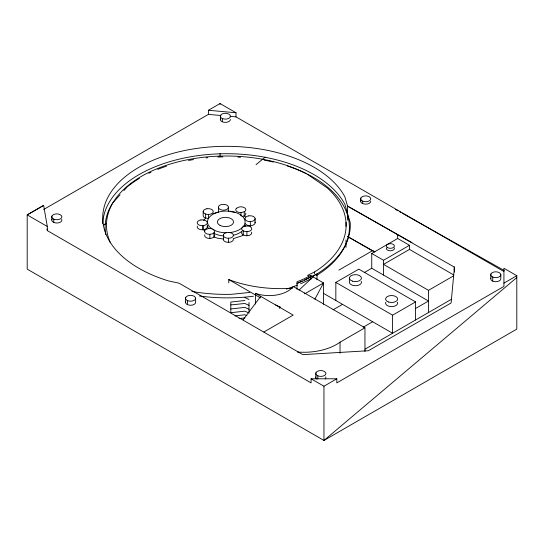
<?xml version="1.0" encoding="UTF-8"?>
<svg xmlns="http://www.w3.org/2000/svg" width="544" height="544" viewBox="0 0 544 544"><rect width="100%" height="100%" fill="white"/><g stroke="black" fill="none" stroke-linecap="round" stroke-linejoin="round"><path stroke-width="0.82" d="M411.924 242.59L347.555 206.108L454.444 267.145L451.112 302.96L368.383 350.724L302.865 354.654L179.098 283.2L168.368 280.881A123.787 71.468 0 0 1 147.791 162.629A123.787 71.468 0 0 1 344.889 196.908L347.555 206.108L347.555 220.075M51.966 219.334L51.789 220.089A5.032 2.904 0 0 0 53.264 222.142L54.305 222.605A5.032 2.904 0 0 0 59.888 222.394A5.032 2.904 0 0 0 61.683 219.334M220.531 118.721L220.354 119.476A5.032 2.904 0 0 0 221.83 121.53L222.87 121.992A5.032 2.904 0 0 0 230.418 119.476M185.742 301.621L185.565 302.369A5.032 2.904 0 0 0 187.041 304.422L188.081 304.885A5.032 2.904 0 0 0 195.629 302.369L195.629 298.262M223.489 238.687L223.319 239.442A5.032 2.904 0 0 0 228.351 242.345L229.656 242.243A5.032 2.904 0 0 0 233.213 238.687L241.808 235.885L243.263 234.967L243.263 230.86M315.982 376.829L315.812 377.577A5.032 2.904 0 0 0 316.486 379.032M360.862 200.512L360.692 201.26A5.032 2.904 0 0 0 362.168 203.32L363.208 203.776A5.032 2.904 0 0 0 370.756 201.26M490.933 278.066L490.763 278.82A5.032 2.904 0 0 0 492.238 280.874L493.279 281.336A5.032 2.904 0 0 0 500.827 278.82L500.827 274.713M314.854 299.254L323.537 282.941L310.481 275.4L304.49 278.691L296.983 281.819L296.983 289.34M243.114 319.824L260.705 296.364M120.068 194.834L112.506 203.204A122.142 70.516 0 0 0 105.767 234.6M123.93 190.55L127.242 186.884A122.142 70.516 0 0 1 139.454 178.344M203.612 220.408L205.639 218.171L205.639 214.064M280.017 307.006L279.351 307.632L279.351 308.455M299.023 290.088L313.12 276.923M516.8 277.562L323.952 440.45L27.2 269.124L27.2 214.894L43.636 205.401L47.308 226.501L47.308 230.608L311.073 382.894L311.073 378.787L336.824 378.787L336.824 382.894L503.928 286.416L503.928 268.267L516.8 275.699L516.8 329.106L323.952 440.45L323.952 386.22L336.824 378.787M256.054 164.642L265.248 157.107M312.732 276.42L317.016 273.931A123.787 71.468 0 0 0 350.22 222.7L344.889 204.299A123.787 71.468 0 0 0 209.562 154.387A123.787 71.468 0 0 0 102.748 223.611M43.636 209.508L208.4 114.383L208.4 110.276L220.048 103.55L236.008 112.758L236.008 116.872L503.928 271.551M103.754 224.93L105.958 223.652M397.562 234.45L397.691 238.483L371.742 253.47L371.742 268.26L428.495 301.022L415.575 308.482M338.919 270.103L372.626 250.648L374.809 251.906M279.786 307.38L280.248 307.115L275.563 304.939M335.838 300.492L335.838 282.411L358.822 269.144L415.575 301.906L415.575 319.988M371.742 253.47L383.534 260.277L409.482 245.29L409.482 249.404L453.716 274.938M364.562 272.401L371.742 268.26M263.894 332.01L293.168 315.105L255.476 293.345L255.476 304.028M409.482 249.404L383.534 264.384L428.495 290.34L453.723 275.774M333.084 309.808L342.53 304.354M363.242 327.182L372.66 321.749M297.269 351.995A46.152 26.649 0 0 0 340.041 342.169L364.949 327.787L364.949 351.56M335.838 282.411L392.591 315.18L415.575 301.906M365.065 349.146L451.561 299.214M503.928 283.132L516.8 275.699M310.481 277.046L304.49 280.33L296.983 283.465L302.28 280.942M110.418 242.787A119.823 69.176 0 0 1 164.424 165.947A119.823 69.176 0 0 1 307.34 174.236L327.42 188.081A119.823 69.176 0 0 1 314.561 271.98L307.571 275.359L309.026 276.202M304.552 279.868L317.016 273.931L317.016 279.806M213.01 213.69L218.559 212.106L218.559 207.998A5.032 2.904 0 0 1 220.905 204.721L222.115 204.435A5.032 2.904 0 0 1 228.276 206.489L228.439 211.303L228.276 210.596M242.08 216.628L244.338 215.88A5.032 2.904 0 0 0 245.643 213.071M234.933 315.935L244.848 314.758L246.928 315.595M230.799 308.972L244.848 307.387L249.016 309.284M244.848 300.512L230.799 302.036L230.799 312.718L244.848 311.141L249.016 313.038M230.799 304.939L244.848 303.464L249.016 305.361M239.061 318.505L244.848 317.907M249.812 292.448L231.411 294.311A119.823 69.176 0 0 1 191.855 291.455M208.4 110.276L236.008 112.758M208.4 114.383L220.946 115.512M230.146 116.341L236.008 116.872M229.976 211.5L235.702 212.432M244.848 297.561L249.016 299.458M395.617 209.488L397.834 210.732M399.31 211.562L400.792 212.391M402.268 213.221L504.24 270.504M374.836 251.892L347.555 236.511L372.327 250.811M397.691 238.483L409.482 245.29M323.449 293.338L392.591 333.254L392.591 315.18M364.949 327.787L293.25 286.511A26.153 15.103 0 0 1 280.554 294.127L277.073 294.916A26.153 15.103 0 0 1 255.476 293.345M228.766 282.948L228.766 279.568L260.522 297.901M47.308 226.501L27.2 214.894L43.636 205.401M311.073 378.787L323.952 386.22M212.01 228.813L210.032 227.331A18.788 10.846 0 0 1 214.866 213.302A18.788 10.846 0 0 1 239.584 214.234L242.57 216.485A18.788 10.846 0 0 1 228.752 232.662M245.432 216.798L244.229 215.927L244.229 211.82M204.401 231.071L203.633 229.67L203.633 225.563M47.022 228.983L47.308 230.608M250.362 226.42L250.301 221.564M492.755 276.998L492.755 281.105M490.797 274.55L490.797 278.657M454.444 267.145L454.444 272.075M454.199 267.002L454.199 269.776M428.495 290.34L428.495 312.528M383.534 260.277L383.534 275.067M362.685 201.083L362.685 203.551M360.726 198.635L360.726 201.103M349.391 278.127L349.391 282.234A6.038 3.488 0 0 0 356.218 285.695A6.038 3.488 0 0 0 361.264 281.336M346.011 222.244L346.011 226.433M346.011 239.829L346.011 247.37M340.041 342.169L340.041 353.206M323.537 304.307L323.537 282.941L304.592 293.876L304.592 293.06M317.805 375.754L317.805 379.046M315.846 373.313L315.846 377.42M314.561 271.98L314.561 273.652M311.052 275.733L311.052 279.018M310.481 275.4L310.481 279.507M255.122 218.674L255.122 222.782M249.016 302.41L249.016 312.29M246.915 231.642L246.915 235.749M240.992 212.602L240.992 215.893M228.568 238.218L228.568 242.332M223.421 234.879L223.421 238.986L218.015 238.292L213.921 237.062L213.921 232.948M222.353 118.476L222.353 121.761M220.395 116.028L220.395 119.313M220.048 103.55L220.048 104.373M220.048 153.544L220.048 156.087M209.875 234.308L209.875 238.415M208.427 214.458L208.427 218.566L204.653 217.736A5.032 2.904 0 0 1 203.177 215.682L203.177 211.568M202.47 225.665L202.47 229.772M187.564 300.546L187.564 304.654M185.606 298.098L185.606 302.212M53.788 219.082L53.788 222.374M51.83 216.641L51.83 219.926M325.7 376.829A5.032 2.904 0 0 1 325.196 379.032M307.571 174.23A122.142 70.516 0 0 1 316.547 275.475M310.488 278.963A122.142 70.516 0 0 1 300.594 283.744M297.548 285.029A122.142 70.516 0 0 1 286.341 289.075M253.463 296.228A122.142 70.516 0 0 1 199.498 296.024M148.798 173.318A122.142 70.516 0 0 1 150.96 172.292M157.746 169.374A122.142 70.516 0 0 1 166.539 166.172M188.523 160.48A122.142 70.516 0 0 1 193.501 159.589M206.108 157.903A122.142 70.516 0 0 1 207.754 157.746M217.77 157.053A122.142 70.516 0 0 1 222.836 156.89M237.966 157.114A122.142 70.516 0 0 1 240.523 157.257M264.214 160.147A122.142 70.516 0 0 1 273.319 162.044M287.341 165.961A122.142 70.516 0 0 1 306.048 173.475M397.446 302.226A6.038 3.488 0 0 1 391.612 306.612A6.038 3.488 0 0 1 385.778 302.226M394.257 247.86A4.026 2.326 0 0 1 390.368 250.784A4.026 2.326 0 0 1 386.478 247.86M251.559 232.111A5.032 2.904 0 0 1 248.003 235.668L245.398 235.668L243.141 234.92A5.032 2.904 0 0 1 241.842 232.111M254.952 222.034A5.032 2.904 0 0 1 251.389 225.59L250.09 225.692A5.032 2.904 0 0 1 245.228 223.536M207.114 226.134A5.032 2.904 0 0 1 204.768 229.398L202.252 229.792A5.032 2.904 0 0 1 197.39 226.134M214.526 234.777A5.032 2.904 0 0 1 214.023 236.98L212.18 238.048L209.664 238.435A5.032 2.904 0 0 1 204.802 234.777M245.086 225.196A18.788 10.846 0 0 1 244.922 226.61M242.06 231.098A18.788 10.846 0 0 1 233.492 235.212M223.849 235.946A18.788 10.846 0 0 1 214.22 233.498M208.155 227.997A18.788 10.846 0 0 1 207.516 225.196M218.559 212.099A5.032 2.904 0 0 1 218.389 211.351M228.453 207.237A5.032 2.904 0 0 1 224.72 210.045L223.421 210.147A5.032 2.904 0 0 1 218.559 207.992M226.297 232.75A18.788 10.846 0 0 1 213.017 229.575M292.454 288.211A93.684 54.087 0 0 1 228.766 279.568M51.966 216.05L51.789 216.798A5.032 2.904 0 0 0 53.264 218.858L54.305 219.314A5.032 2.904 0 0 0 59.888 219.103A5.032 2.904 0 0 0 61.683 216.05L60.384 214.744L58.126 213.996A5.032 2.904 0 0 0 51.966 216.05M220.531 115.437L220.354 116.192A5.032 2.904 0 0 0 221.83 118.245L222.87 118.708A5.032 2.904 0 0 0 228.453 118.49A5.032 2.904 0 0 0 230.248 115.437L228.949 114.131L226.692 113.383A5.032 2.904 0 0 0 220.531 115.437M185.742 297.507L185.565 298.262A5.032 2.904 0 0 0 187.041 300.315L188.081 300.778A5.032 2.904 0 0 0 193.664 300.567A5.032 2.904 0 0 0 195.459 297.507L194.16 296.208L191.903 295.453A5.032 2.904 0 0 0 185.742 297.507M223.489 234.58L223.319 235.334A5.032 2.904 0 0 0 228.351 238.238L229.656 238.136A5.032 2.904 0 0 0 233.213 234.58L232.71 233.879A5.032 2.904 0 0 0 227.052 232.526L225.835 232.818A5.032 2.904 0 0 0 223.489 234.58M315.982 372.722L315.812 373.47A5.032 2.904 0 0 0 317.281 375.523L318.328 375.986A5.032 2.904 0 0 0 323.904 375.775A5.032 2.904 0 0 0 325.7 372.722L324.401 371.416L322.143 370.668A5.032 2.904 0 0 0 315.982 372.722M360.862 198.043L360.692 198.798A5.032 2.904 0 0 0 362.168 200.852L363.208 201.314A5.032 2.904 0 0 0 368.791 201.103A5.032 2.904 0 0 0 370.586 198.043L369.281 196.744L367.03 195.99A5.032 2.904 0 0 0 360.862 198.043M490.933 273.958L490.763 274.713A5.032 2.904 0 0 0 492.238 276.767L493.279 277.229A5.032 2.904 0 0 0 498.855 277.018A5.032 2.904 0 0 0 500.657 273.958L499.351 272.66L497.094 271.905A5.032 2.904 0 0 0 490.933 273.958M236.422 208.264L235.919 208.964A5.032 2.904 0 0 0 240.781 212.622L244.338 211.766A5.032 2.904 0 0 0 245.14 208.264A5.032 2.904 0 0 0 239.476 206.91L236.422 208.264M214.023 232.873L212.18 233.934L209.664 234.328A5.032 2.904 0 0 1 205.013 232.533A5.032 2.904 0 0 1 206.108 229.364L208.366 228.616A5.032 2.904 0 0 1 213.656 229.65A5.032 2.904 0 0 1 214.023 232.873M206.91 208.767L205.693 209.052A5.032 2.904 0 0 0 204.653 213.622L206.91 214.377L209.515 214.377A5.032 2.904 0 0 0 212.568 210.12L211.772 209.515A5.032 2.904 0 0 0 206.91 208.767M200.954 219.973L199.736 220.259A5.032 2.904 0 0 0 197.39 223.53A5.032 2.904 0 0 0 202.252 225.685L204.768 225.291A5.032 2.904 0 0 0 207.114 222.027A5.032 2.904 0 0 0 202.252 219.871L200.954 219.973M248.785 215.873L247.574 216.158A5.032 2.904 0 0 0 245.228 219.429A5.032 2.904 0 0 0 250.09 221.585L251.389 221.483A5.032 2.904 0 0 0 254.952 217.926A5.032 2.904 0 0 0 248.785 215.873M245.398 225.95L244.181 226.236A5.032 2.904 0 0 0 243.141 230.806L245.398 231.56L248.003 231.56A5.032 2.904 0 0 0 251.688 229.133A5.032 2.904 0 0 0 249.213 226.236L245.398 225.95M387.525 247.636A4.026 2.326 0 0 0 394.257 246.595A4.026 2.326 0 0 0 389.327 243.746A4.026 2.326 0 0 0 387.525 247.636M352.41 281.146A6.038 3.488 0 0 0 361.468 278.127A6.038 3.488 0 0 0 352.41 275.108A6.038 3.488 0 0 0 352.41 281.146M388.593 302.036A6.038 3.488 0 0 0 397.65 299.016A6.038 3.488 0 0 0 388.593 295.997A6.038 3.488 0 0 0 388.593 302.036M220.116 225.447A8.051 4.651 0 0 0 233.349 222.911A8.051 4.651 0 0 0 222.931 217.559A8.051 4.651 0 0 0 220.116 225.447"/></g></svg>
